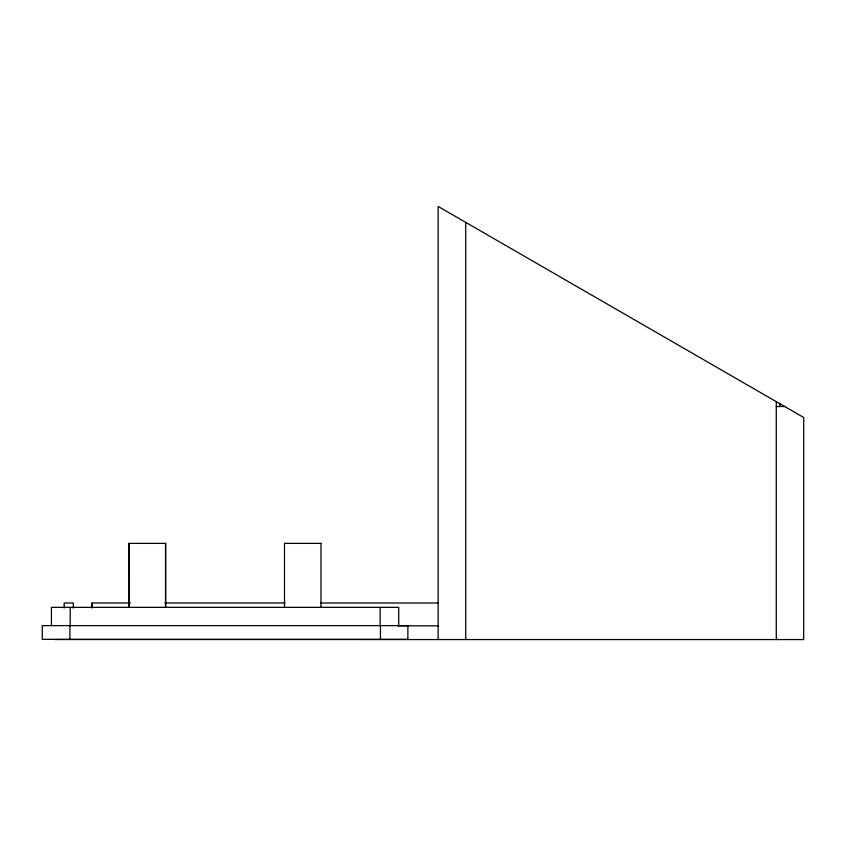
<?xml version="1.0" encoding="UTF-8"?>
<svg xmlns="http://www.w3.org/2000/svg" width="846" height="846" viewBox="0 0 846 846"><rect width="100%" height="100%" fill="white"/><g stroke="black" fill="none" stroke-linecap="round" stroke-linejoin="round"><path stroke-width="1.27" d="M776.279 406.514L784.676 406.514M129.174 543.375L129.174 607.354L129.089 543.375L165.626 543.375L165.626 607.354M321.015 543.375L284.499 543.375L284.499 607.354M92.182 602.987L92.182 608.073L92.066 602.987L130.485 602.987M164.811 602.987L284.975 602.987M320.623 602.987L438.196 602.987M397.832 625.839L438.736 625.839M55.032 639.544L803.7 639.565L803.7 417.501L438.133 206.435L438.133 639.565M783.618 405.9L783.618 406.514M783.375 405.763L783.375 406.514M779.864 403.732L779.864 406.514M776.279 401.67L776.279 639.565M465.734 222.371L465.734 639.565M398.73 625.628L398.73 607.354L51.437 607.354L51.437 625.628M380.457 625.628L380.457 639.343M380.15 607.354L380.15 625.628M321.004 543.375L321.015 607.354M165.541 543.375L165.541 607.354M73.306 608.073L73.306 602.987L64.169 602.987L64.169 608.073M70.197 607.354L70.197 625.628M69.901 625.628L69.901 639.343M407.867 625.628L42.3 625.628L42.3 639.343L407.867 639.343L407.867 625.628"/></g></svg>
